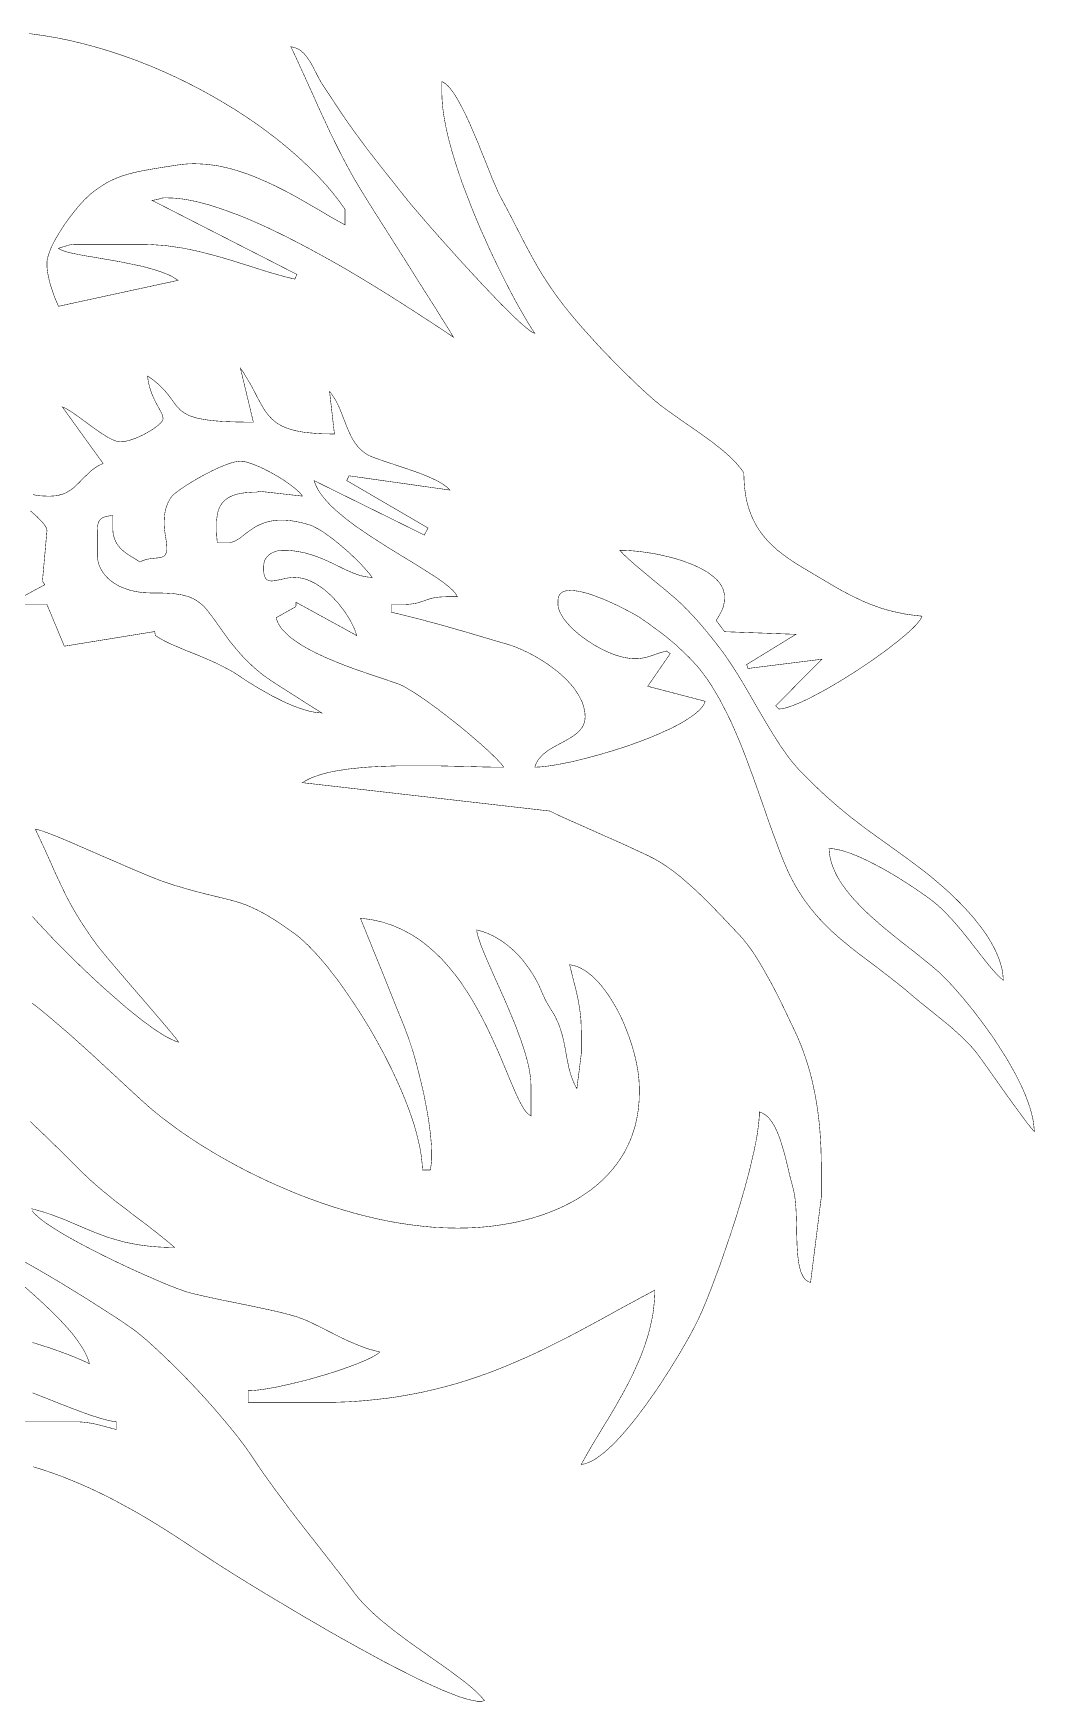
# Model space of a CAD drawing. Header units: millimetres. Extents: x 703 to 1037, y 194 to 473.
# Drawn here: x 870.1 to 1037.1, y 194.5 to 472.6 of the extents above; entities that cross this region are included whole.
import ezdxf

# ---------------------------------------------------------------- set-up
doc = ezdxf.new("R2010")
doc.units = ezdxf.units.MM

# ---------------------------------------------------------------- blocks, each defined once
blk = doc.blocks.new('WMF0')
at = {"color": 29, "lineweight": 0, "const_width": 0.142}
for points in [[(282.9, -250.34), (283.99, -251.57), (285.2, -252.88), (286.51, -254.26), (287.85, -255.72), (290.79, -258.76), (293.98, -261.91), (297.27, -265.13), (300.7, -268.35), (302.4, -269.91), (304.13, -271.47), (305.87, -272.99), (307.57, -274.47), (309.23, -275.92), (310.89, -277.27), (312.52, -278.58), (314.08, -279.82), (315.64, -280.95), (317.09, -282.01), (318.47, -282.93), (319.81, -283.78), (321.05, -284.49), (322.22, -285.09), (323.28, -285.55), (324.2, -285.87), (324.13, -285.69), (323.95, -285.41), (323.67, -285.02), (323.28, -284.56), (322.25, -283.29), (320.94, -281.73), (319.39, -279.89), (317.65, -277.87), (315.78, -275.68), (313.83, -273.41), (311.81, -271.08), (309.83, -268.78), (307.92, -266.55), (306.15, -264.46), (304.52, -262.55), (303.14, -260.88), (302.01, -259.5), (301.23, -258.51), (299.57, -256.21), (298.08, -254.05), (296.77, -252.03), (295.53, -250.05), (294.44, -248.18), (293.41, -246.34), (292.45, -244.53), (291.57, -242.69), (290.68, -240.85), (289.8, -238.97), (288.91, -237.03), (288.03, -235.01), (287.07, -232.89), (286.05, -230.62), (284.91, -228.21), (283.71, -225.63), (284.1, -225.7), (284.63, -225.84), (285.23, -226.02), (285.98, -226.27), (287.75, -226.91), (289.83, -227.72), (292.21, -228.71), (294.79, -229.81), (297.51, -231.01), (300.38, -232.25), (303.28, -233.52), (306.19, -234.76), (309.02, -236), (311.74, -237.17), (314.29, -238.23), (316.59, -239.19), (318.57, -239.97), (320.24, -240.57), (322.04, -241.17), (323.71, -241.7), (325.3, -242.16), (326.82, -242.62), (329.55, -243.36), (332.02, -244), (334.25, -244.53), (336.27, -245.03), (338.18, -245.49), (339.99, -245.98), (340.87, -246.23), (341.76, -246.51), (342.64, -246.83), (343.53, -247.15), (344.41, -247.54), (345.33, -247.96), (346.29, -248.39), (347.28, -248.92), (348.3, -249.45), (349.37, -250.05), (350.5, -250.76), (351.67, -251.47), (352.9, -252.28), (354.21, -253.2), (355.59, -254.16), (357.08, -255.22), (358.28, -256.14), (359.52, -257.24), (360.83, -258.48), (362.18, -259.86), (363.59, -261.38), (365.01, -263.01), (366.46, -264.74), (367.91, -266.62), (369.4, -268.56), (370.88, -270.62), (372.37, -272.77), (373.86, -274.97), (375.34, -277.23), (376.8, -279.57), (378.25, -281.94), (379.66, -284.38), (381.01, -286.83), (382.35, -289.3), (383.63, -291.82), (384.86, -294.33), (386.03, -296.84), (387.13, -299.32), (388.16, -301.8), (389.11, -304.24), (390, -306.68), (390.78, -309.05), (391.45, -311.39), (392.01, -313.65), (392.51, -315.88), (392.86, -318.01), (393.08, -320.06), (393.22, -322.01), (395.38, -322.01), (395.55, -321.19), (395.66, -320.31), (395.77, -319.35), (395.8, -318.36), (395.8, -317.26), (395.77, -316.17), (395.73, -315), (395.62, -313.76), (395.52, -312.52), (395.38, -311.25), (395.2, -309.94), (395.02, -308.59), (394.6, -305.87), (394.07, -303.11), (393.54, -300.35), (392.9, -297.66), (392.26, -295), (391.62, -292.49), (390.99, -290.15), (390.35, -287.99), (389.71, -286.08), (389.15, -284.42), (388.72, -283.32), (388.12, -281.69), (387.31, -279.64), (386.35, -277.31), (385.29, -274.69), (384.16, -271.85), (382.99, -268.95), (381.82, -266.01), (380.65, -263.15), (379.52, -260.39), (378.49, -257.84), (377.57, -255.57), (376.8, -253.66), (376.19, -252.18), (375.8, -251.22), (375.7, -250.83), (378.81, -251.22), (381.79, -251.89), (384.58, -252.81), (387.27, -253.95), (389.82, -255.29), (392.23, -256.81), (394.49, -258.55), (396.65, -260.42), (398.7, -262.4), (400.61, -264.56), (402.42, -266.79), (404.15, -269.09), (405.75, -271.5), (407.27, -273.94), (408.68, -276.42), (410.03, -278.9), (411.3, -281.38), (412.47, -283.85), (413.6, -286.3), (414.67, -288.67), (416.58, -293.2), (418.28, -297.3), (419.09, -299.18), (419.83, -300.84), (420.54, -302.36), (421.25, -303.67), (421.92, -304.81), (422.59, -305.69), (423.23, -306.29), (423.87, -306.68), (423.87, -297.9), (423.83, -296.74), (423.69, -295.46), (423.48, -294.15), (423.23, -292.74), (422.88, -291.32), (422.49, -289.83), (422.03, -288.31), (421.53, -286.76), (421, -285.2), (420.4, -283.57), (419.8, -281.94), (419.16, -280.31), (417.78, -277.02), (416.4, -273.77), (414.98, -270.58), (413.6, -267.54), (412.33, -264.63), (411.16, -261.91), (410.63, -260.67), (410.14, -259.47), (409.71, -258.37), (409.36, -257.31), (409.04, -256.39), (408.79, -255.54), (408.61, -254.76), (408.54, -254.12), (409.36, -254.34), (410.17, -254.58), (410.95, -254.87), (411.73, -255.15), (412.51, -255.5), (413.25, -255.86), (413.99, -256.28), (414.7, -256.71), (415.41, -257.13), (416.12, -257.63), (416.79, -258.12), (417.46, -258.65), (418.1, -259.18), (418.74, -259.75), (419.34, -260.32), (419.94, -260.92), (420.54, -261.52), (421.11, -262.16), (421.64, -262.79), (422.17, -263.47), (422.66, -264.14), (423.16, -264.81), (423.62, -265.48), (424.08, -266.16), (424.51, -266.86), (424.93, -267.57), (425.32, -268.28), (425.71, -268.95), (426.06, -269.66), (426.38, -270.37), (426.7, -271.08), (426.98, -271.78), (427.41, -272.74), (427.8, -273.59), (428.19, -274.33), (428.58, -275.04), (429.35, -276.35), (430.1, -277.55), (430.49, -278.19), (430.84, -278.86), (431.19, -279.61), (431.55, -280.38), (431.9, -281.23), (432.22, -282.22), (432.57, -283.29), (432.89, -284.53), (433.32, -286.4), (433.67, -288.28), (433.99, -290.15), (434.38, -292.03), (434.56, -292.95), (434.8, -293.87), (435.05, -294.75), (435.34, -295.64), (435.65, -296.49), (436.01, -297.34), (436.4, -298.19), (436.86, -299), (438.1, -289.16), (438.1, -282.58), (438.06, -281.23), (438.03, -279.89), (437.92, -278.61), (437.78, -277.41), (437.6, -276.21), (437.42, -275.04), (437.21, -273.87), (436.96, -272.74), (436.47, -270.55), (435.9, -268.39), (435.37, -266.19), (434.8, -263.96), (435.76, -264.14), (436.68, -264.39), (437.64, -264.78), (438.56, -265.27), (439.48, -265.84), (440.36, -266.51), (441.28, -267.25), (442.13, -268.1), (443.02, -269.02), (443.87, -269.98), (444.68, -271.04), (445.49, -272.14), (446.27, -273.31), (447.02, -274.51), (447.76, -275.78), (448.47, -277.06), (449.14, -278.4), (449.78, -279.75), (450.38, -281.16), (450.94, -282.54), (451.47, -283.96), (451.97, -285.41), (452.43, -286.83), (452.86, -288.24), (453.24, -289.69), (453.56, -291.07), (453.85, -292.49), (454.09, -293.83), (454.27, -295.18), (454.41, -296.49), (454.48, -297.76), (454.52, -299), (454.52, -300.1), (454.45, -302.51), (454.24, -304.84), (453.88, -307.07), (453.42, -309.23), (452.78, -311.32), (452.08, -313.3), (451.19, -315.25), (450.24, -317.09), (449.14, -318.86), (447.97, -320.52), (446.66, -322.15), (445.28, -323.67), (443.79, -325.12), (442.24, -326.5), (440.57, -327.81), (438.8, -329.01), (437, -330.18), (435.09, -331.24), (433.11, -332.24), (431.09, -333.16), (429, -334), (426.84, -334.78), (424.61, -335.49), (422.38, -336.09), (420.08, -336.66), (417.75, -337.12), (415.34, -337.51), (412.93, -337.86), (410.49, -338.11), (408.05, -338.29), (405.57, -338.39), (403.06, -338.43), (399.87, -338.36), (396.69, -338.22), (393.5, -337.93), (390.28, -337.54), (387.06, -337.08), (383.84, -336.52), (380.62, -335.85), (377.43, -335.1), (374.25, -334.29), (371.06, -333.37), (367.91, -332.41), (364.76, -331.35), (361.68, -330.25), (358.6, -329.09), (355.56, -327.85), (352.59, -326.57), (349.65, -325.26), (346.75, -323.88), (343.92, -322.5), (341.15, -321.05), (338.43, -319.56), (335.77, -318.08), (333.23, -316.56), (330.71, -315.03), (328.31, -313.48), (326.01, -311.92), (323.74, -310.36), (321.62, -308.77), (319.56, -307.21), (317.62, -305.66), (315.78, -304.1), (314.08, -302.58), (312.24, -300.91), (310.29, -299.11), (308.31, -297.27), (306.26, -295.36), (304.13, -293.41), (302.01, -291.43), (299.85, -289.44), (297.66, -287.46), (295.46, -285.48), (293.27, -283.53), (291.11, -281.66), (288.95, -279.82), (286.86, -278.05), (284.81, -276.38), (282.79, -274.83)], [(282.97, -385.01), (285.37, -385.96), (287.82, -386.92), (290.29, -387.91), (292.74, -388.86), (295.11, -389.78), (297.41, -390.63), (299.6, -391.41), (300.66, -391.73), (301.66, -392.05), (302.61, -392.33), (303.53, -392.58), (304.42, -392.79), (305.23, -392.97), (306.01, -393.11), (306.68, -393.18), (306.68, -395.38), (305.19, -394.99), (303.81, -394.63), (302.43, -394.24), (301.09, -393.93), (300.38, -393.75), (299.67, -393.61), (298.93, -393.5), (298.15, -393.39), (297.34, -393.29), (296.49, -393.22), (295.6, -393.18), (294.65, -393.18), (266.19, -393.18)], [(283.07, -405.89), (285.87, -406.74), (288.63, -407.69), (291.36, -408.68), (294.01, -409.75), (296.63, -410.84), (299.21, -411.98), (301.73, -413.18), (304.2, -414.38), (306.65, -415.66), (309.05, -416.97), (311.46, -418.28), (313.8, -419.62), (316.13, -421), (318.43, -422.42), (320.7, -423.83), (322.96, -425.28), (325.19, -426.73), (329.65, -429.67), (334.08, -432.61), (336.34, -434.06), (339.63, -436.15), (343.81, -438.73), (348.73, -441.74), (354.25, -445.03), (360.2, -448.57), (363.28, -450.34), (366.43, -452.18), (369.61, -453.99), (372.8, -455.76), (375.98, -457.53), (379.17, -459.26), (382.28, -460.96), (385.36, -462.55), (388.37, -464.07), (391.24, -465.53), (394.03, -466.87), (396.69, -468.07), (399.16, -469.17), (401.5, -470.09), (403.62, -470.91), (405.53, -471.51), (407.23, -471.93), (408.65, -472.18), (409.82, -472.22), (410.74, -472), (410.17, -471.33), (409.5, -470.59), (408.76, -469.84), (407.94, -469.07), (407.02, -468.25), (406.07, -467.44), (405, -466.62), (403.91, -465.77), (401.54, -464), (398.99, -462.16), (396.3, -460.29), (393.54, -458.34), (390.74, -456.36), (387.98, -454.34), (386.6, -453.32), (385.25, -452.29), (383.91, -451.23), (382.64, -450.2), (381.36, -449.17), (380.16, -448.11), (378.99, -447.05), (377.89, -445.99), (376.87, -444.96), (375.88, -443.9), (374.95, -442.84), (374.14, -441.81), (372.26, -439.3), (370.39, -436.82), (368.51, -434.42), (366.67, -432.04), (364.8, -429.67), (362.99, -427.34), (361.15, -425), (359.31, -422.66), (357.51, -420.33), (355.7, -417.99), (353.93, -415.59), (352.13, -413.18), (350.36, -410.74), (348.55, -408.22), (346.78, -405.68), (345.01, -403.02), (344.38, -402.07), (343.63, -401.04), (342.89, -399.98), (342.07, -398.92), (340.34, -396.65), (338.43, -394.31), (336.41, -391.91), (334.29, -389.43), (332.09, -386.95), (329.83, -384.48), (327.53, -382.03), (325.19, -379.63), (322.89, -377.33), (320.63, -375.13), (318.43, -373.04), (316.31, -371.1), (314.29, -369.33), (312.38, -367.77), (311.14, -366.85), (309.34, -365.61), (307.04, -364.05), (304.31, -362.28), (301.27, -360.34), (298.01, -358.25), (294.54, -356.13), (291.04, -353.97), (287.5, -351.88), (284.03, -349.86), (280.74, -347.99)], [(280.6, -354.92), (283.18, -357.19), (285.76, -359.56), (288.35, -362), (289.59, -363.24), (290.79, -364.48), (291.96, -365.72), (293.06, -366.96), (294.12, -368.19), (295.11, -369.47), (295.99, -370.71), (296.81, -371.95), (297.55, -373.15), (298.15, -374.35), (298.65, -375.56), (299.04, -376.76), (296.95, -375.8), (294.79, -374.88), (292.52, -374), (290.22, -373.15), (287.82, -372.3), (285.37, -371.52), (282.83, -370.74)], [(282.3, -308.31), (283.85, -309.8), (285.41, -311.28), (286.97, -312.77), (288.49, -314.26), (290.01, -315.74), (291.53, -317.23), (293.02, -318.75), (294.54, -320.24), (296.03, -321.72), (297.66, -323.32), (299.28, -324.84), (300.95, -326.32), (302.65, -327.78), (304.35, -329.16), (306.04, -330.54), (307.78, -331.88), (309.51, -333.19), (311.21, -334.5), (312.95, -335.81), (314.68, -337.12), (316.38, -338.43), (318.11, -339.77), (319.78, -341.12), (321.48, -342.5), (323.14, -343.92), (321.26, -343.88), (319.49, -343.81), (317.79, -343.7), (316.17, -343.56), (314.61, -343.38), (313.09, -343.17), (311.67, -342.92), (310.26, -342.64), (308.91, -342.36), (307.6, -342), (306.36, -341.65), (305.12, -341.3), (303.92, -340.91), (302.75, -340.48), (301.62, -340.06), (300.52, -339.63), (298.36, -338.75), (296.21, -337.83), (294.08, -336.91), (291.96, -336.02), (290.86, -335.6), (289.76, -335.17), (288.63, -334.75), (287.5, -334.36), (286.33, -333.97), (285.13, -333.62), (283.89, -333.26), (282.61, -332.94)], [(282.83, -333.47), (283.25, -334.08), (283.89, -334.71), (284.67, -335.42), (285.59, -336.16), (286.68, -336.98), (287.89, -337.79), (289.23, -338.64), (290.68, -339.56), (292.24, -340.48), (293.87, -341.4), (295.6, -342.36), (297.37, -343.31), (299.21, -344.27), (301.09, -345.22), (302.97, -346.18), (306.82, -348.06), (310.65, -349.86), (314.33, -351.52), (317.83, -353.05), (320.98, -354.39), (323.78, -355.49), (324.98, -355.91), (326.04, -356.3), (326.96, -356.59), (327.74, -356.8), (329.47, -357.22), (331.21, -357.61), (332.98, -358), (334.78, -358.39), (336.55, -358.78), (338.36, -359.13), (340.16, -359.49), (342, -359.88), (343.81, -360.23), (345.61, -360.62), (347.45, -361.01), (349.26, -361.4), (351.06, -361.79), (352.87, -362.21), (354.67, -362.67), (356.44, -363.13), (357.12, -363.35), (357.82, -363.56), (358.5, -363.81), (359.2, -364.05), (360.59, -364.62), (361.97, -365.26), (364.83, -366.67), (367.77, -368.16), (369.26, -368.94), (370.81, -369.68), (372.41, -370.42), (374.07, -371.13), (375.73, -371.8), (377.5, -372.44), (378.39, -372.73), (379.31, -372.97), (380.23, -373.22), (381.15, -373.47), (380.69, -373.86), (380.09, -374.25), (379.41, -374.64), (378.64, -375.06), (377.75, -375.49), (376.8, -375.91), (375.77, -376.34), (374.67, -376.8), (372.3, -377.68), (369.72, -378.6), (366.96, -379.49), (364.12, -380.33), (361.26, -381.15), (358.36, -381.89), (355.52, -382.56), (352.8, -383.17), (351.49, -383.45), (350.21, -383.66), (349.01, -383.87), (347.84, -384.05), (346.75, -384.19), (345.72, -384.3), (344.8, -384.37), (343.92, -384.4), (343.92, -387.7), (364.73, -387.7), (368.62, -387.66), (372.37, -387.52), (376.09, -387.27), (379.66, -386.92), (383.2, -386.53), (386.6, -386.03), (389.96, -385.43), (393.25, -384.79), (396.44, -384.05), (399.59, -383.27), (402.67, -382.42), (405.68, -381.5), (408.65, -380.51), (411.55, -379.49), (414.42, -378.39), (417.21, -377.26), (419.97, -376.09), (422.74, -374.88), (425.43, -373.65), (428.08, -372.37), (430.7, -371.06), (433.32, -369.75), (435.9, -368.41), (438.49, -367.03), (443.62, -364.27), (448.68, -361.47), (453.78, -358.71), (458.91, -355.95), (458.87, -357.72), (458.73, -359.52), (458.55, -361.26), (458.31, -363.03), (457.95, -364.76), (457.56, -366.46), (457.14, -368.19), (456.61, -369.89), (456.08, -371.56), (455.47, -373.22), (454.84, -374.85), (454.13, -376.51), (453.42, -378.1), (452.68, -379.7), (451.9, -381.29), (451.09, -382.85), (450.27, -384.4), (449.42, -385.93), (448.57, -387.45), (447.72, -388.94), (445.99, -391.87), (444.25, -394.7), (442.59, -397.46), (440.96, -400.15), (439.48, -402.74), (438.1, -405.22), (439.05, -405.07), (440.08, -404.72), (441.1, -404.26), (442.2, -403.62), (443.3, -402.84), (444.47, -401.96), (445.63, -400.93), (446.84, -399.8), (448.04, -398.6), (449.28, -397.25), (450.52, -395.87), (451.76, -394.39), (453, -392.86), (454.24, -391.27), (455.47, -389.64), (456.68, -387.98), (457.88, -386.28), (459.08, -384.58), (460.25, -382.85), (461.38, -381.11), (462.48, -379.41), (463.54, -377.72), (464.57, -376.05), (465.56, -374.46), (467.37, -371.34), (468.96, -368.55), (470.27, -366.04), (471.29, -363.98), (472.29, -361.79), (473.42, -359.1), (474.66, -355.95), (476, -352.41), (477.42, -348.59), (478.83, -344.52), (480.28, -340.27), (481.7, -335.92), (482.37, -333.72), (483.05, -331.53), (483.68, -329.33), (484.32, -327.17), (484.89, -325.02), (485.45, -322.93), (485.98, -320.84), (486.44, -318.82), (486.9, -316.87), (487.29, -315), (487.65, -313.19), (487.93, -311.46), (488.14, -309.83), (488.32, -308.31), (488.43, -306.89), (488.46, -305.58), (488.99, -305.76), (489.52, -306.01), (489.98, -306.29), (490.44, -306.65), (490.9, -307.07), (491.33, -307.53), (491.72, -308.06), (492.11, -308.59), (492.5, -309.19), (492.85, -309.83), (493.17, -310.5), (493.49, -311.21), (493.8, -311.92), (494.09, -312.66), (494.37, -313.44), (494.62, -314.26), (495.11, -315.88), (495.61, -317.55), (496.03, -319.21), (496.42, -320.87), (497.17, -324.02), (497.91, -326.82), (498.12, -327.6), (498.3, -328.48), (498.44, -329.37), (498.58, -330.29), (498.65, -331.28), (498.76, -332.27), (498.83, -333.3), (498.87, -334.32), (498.94, -336.45), (499.01, -338.61), (499.04, -340.77), (499.11, -342.85), (499.15, -343.88), (499.22, -344.87), (499.29, -345.86), (499.4, -346.78), (499.5, -347.67), (499.64, -348.55), (499.82, -349.33), (500, -350.11), (500.21, -350.82), (500.49, -351.45), (500.78, -352.02), (501.13, -352.55), (501.49, -352.98), (501.95, -353.33), (502.41, -353.61), (502.94, -353.79), (505.98, -329.65), (505.98, -320.91), (505.94, -318.25), (505.87, -315.64), (505.73, -313.09), (505.56, -310.54), (505.31, -308.06), (505.02, -305.62), (504.67, -303.25), (504.25, -300.88), (503.79, -298.61), (503.29, -296.35), (502.72, -294.15), (502.09, -292.03), (501.41, -289.94), (500.67, -287.92), (500.32, -286.93), (499.89, -285.94), (499.5, -284.99), (499.08, -284.03), (498.3, -282.33), (497.45, -280.56), (496.57, -278.69), (495.65, -276.77), (494.69, -274.79), (493.7, -272.77), (492.67, -270.79), (491.61, -268.78), (490.51, -266.83), (489.42, -264.88), (488.32, -263.04), (487.22, -261.27), (486.09, -259.61), (484.96, -258.09), (484.39, -257.38), (483.86, -256.71), (483.29, -256.07), (482.73, -255.47), (480.18, -252.78), (477.52, -249.95), (476.14, -248.53), (474.76, -247.11), (473.35, -245.7), (471.9, -244.28), (470.45, -242.9), (468.96, -241.56), (467.47, -240.25), (465.99, -238.97), (464.46, -237.77), (462.91, -236.64), (462.13, -236.11), (461.35, -235.58), (460.57, -235.08), (459.79, -234.62), (458.66, -233.98), (457.14, -233.21), (455.26, -232.32), (453.1, -231.33), (450.77, -230.23), (448.25, -229.1), (445.67, -227.97), (443.05, -226.8), (440.5, -225.67), (438.06, -224.57), (435.8, -223.58), (433.74, -222.66), (432.01, -221.88), (430.66, -221.24), (429.74, -220.78), (429.28, -220.53), (359.24, -212.5), (360.23, -211.9), (361.36, -211.33), (362.57, -210.84), (363.91, -210.38), (365.33, -209.95), (366.85, -209.56), (368.48, -209.24), (370.18, -208.96), (371.95, -208.68), (373.79, -208.47), (375.66, -208.29), (377.61, -208.11), (379.59, -208.01), (381.61, -207.9), (383.66, -207.83), (385.75, -207.76), (389.96, -207.72), (394.14, -207.72), (398.28, -207.76), (402.31, -207.86), (406.17, -207.93), (409.82, -208.04), (413.18, -208.11), (416.19, -208.11), (415.87, -207.69), (415.44, -207.16), (414.91, -206.59), (414.31, -205.92), (412.86, -204.5), (411.13, -202.87), (409.14, -201.1), (406.99, -199.26), (404.72, -197.35), (402.35, -195.44), (399.94, -193.57), (397.57, -191.72), (395.24, -190.03), (393.01, -188.47), (391.94, -187.76), (390.95, -187.09), (389.96, -186.49), (389.08, -185.96), (388.23, -185.46), (387.48, -185.07), (386.78, -184.75), (386.17, -184.5), (384.16, -183.83), (381.89, -183.05), (379.45, -182.24), (376.83, -181.35), (374.14, -180.43), (371.42, -179.41), (370.04, -178.88), (368.65, -178.31), (367.31, -177.74), (365.96, -177.18), (364.66, -176.58), (363.35, -175.97), (362.11, -175.34), (360.9, -174.7), (359.74, -174.06), (358.64, -173.39), (357.58, -172.68), (356.59, -171.98), (355.67, -171.27), (354.85, -170.52), (354.11, -169.78), (353.44, -169.04), (352.87, -168.26), (352.41, -167.48), (352.06, -166.67), (351.84, -165.85), (357.4, -162.74), (357.44, -161.5), (374.6, -170.91), (374.42, -170.31), (374.21, -169.67), (373.96, -169.07), (373.68, -168.4), (373.36, -167.76), (373.01, -167.09), (372.62, -166.38), (372.23, -165.71), (371.8, -165.04), (371.34, -164.33), (370.85, -163.66), (370.32, -162.99), (369.79, -162.31), (369.26, -161.64), (368.65, -161), (368.09, -160.37), (367.45, -159.73), (366.85, -159.16), (366.21, -158.56), (365.54, -158.03), (364.87, -157.5), (364.2, -157.04), (363.49, -156.58), (362.81, -156.15), (362.11, -155.8), (361.4, -155.45), (360.66, -155.16), (359.95, -154.92), (359.24, -154.74), (358.5, -154.6), (357.79, -154.49), (357.08, -154.46), (356.23, -154.49), (355.38, -154.6), (354.57, -154.74), (353.75, -154.92), (353.01, -155.09), (352.27, -155.23), (351.6, -155.38), (350.96, -155.45), (350.68, -155.48), (350.39, -155.48), (350.11, -155.45), (349.86, -155.41), (349.65, -155.34), (349.4, -155.23), (349.22, -155.13), (349.05, -154.95), (348.87, -154.77), (348.73, -154.53), (348.59, -154.28), (348.48, -153.96), (348.41, -153.61), (348.34, -153.22), (348.3, -152.76), (348.3, -152.3), (348.3, -151.2), (348.34, -150.63), (348.45, -150.14), (348.59, -149.68), (348.8, -149.25), (349.05, -148.86), (349.37, -148.51), (349.72, -148.19), (350.07, -147.87), (350.5, -147.62), (350.92, -147.41), (351.38, -147.24), (351.84, -147.06), (352.34, -146.95), (352.8, -146.88), (353.29, -146.81), (353.79, -146.81), (354.82, -146.81), (355.84, -146.88), (356.83, -146.99), (357.82, -147.13), (358.78, -147.31), (359.7, -147.48), (360.59, -147.73), (361.47, -147.98), (362.32, -148.26), (363.17, -148.54), (363.98, -148.86), (364.8, -149.18), (366.35, -149.85), (367.88, -150.56), (369.33, -151.27), (370.78, -151.98), (372.16, -152.62), (373.54, -153.22), (374.21, -153.46), (374.88, -153.71), (375.56, -153.92), (376.23, -154.1), (376.94, -154.24), (377.61, -154.35), (378.28, -154.42), (378.95, -154.46), (378.39, -153.68), (377.64, -152.79), (376.76, -151.8), (375.77, -150.7), (374.67, -149.61), (373.47, -148.44), (372.23, -147.27), (370.92, -146.14), (369.58, -145.01), (368.23, -143.91), (366.89, -142.92), (365.58, -141.96), (364.94, -141.54), (364.34, -141.15), (363.74, -140.79), (363.13, -140.48), (362.57, -140.19), (362.04, -139.91), (361.51, -139.7), (361.05, -139.56), (359.63, -139.17), (358.28, -138.85), (357.01, -138.6), (355.84, -138.42), (354.71, -138.32), (353.61, -138.28), (352.62, -138.28), (351.67, -138.35), (350.75, -138.49), (349.9, -138.63), (349.12, -138.85), (348.34, -139.09), (347.63, -139.38), (346.96, -139.66), (346.32, -139.98), (345.72, -140.33), (345.15, -140.69), (344.62, -141.04), (344.09, -141.4), (343.6, -141.78), (342.68, -142.49), (341.83, -143.17), (341.4, -143.48), (340.98, -143.73), (340.55, -143.98), (340.16, -144.19), (339.74, -144.37), (339.31, -144.51), (338.89, -144.58), (338.46, -144.62), (335.17, -144.62), (335.03, -143.06), (334.96, -141.54), (334.93, -140.12), (334.93, -138.78), (335, -138.14), (335.07, -137.54), (335.14, -136.94), (335.24, -136.37), (335.39, -135.8), (335.56, -135.27), (335.77, -134.78), (336.02, -134.28), (336.31, -133.82), (336.59, -133.4), (336.94, -133.01), (337.37, -132.62), (337.79, -132.3), (338.29, -131.95), (338.82, -131.66), (339.38, -131.41), (340.02, -131.17), (340.73, -130.95), (341.47, -130.78), (342.29, -130.64), (343.14, -130.53), (344.06, -130.46), (345.05, -130.39), (346.11, -130.39), (347.24, -130.14), (359.24, -131.49), (359.03, -131.13), (358.71, -130.78), (358.39, -130.42), (358, -130.07), (357.12, -129.29), (356.09, -128.48), (354.96, -127.66), (353.72, -126.81), (352.44, -126.03), (351.1, -125.26), (349.75, -124.51), (348.37, -123.81), (347.07, -123.2), (345.79, -122.67), (344.62, -122.25), (343.53, -121.89), (343.03, -121.79), (342.57, -121.68), (342.11, -121.65), (341.72, -121.61), (341.26, -121.65), (340.77, -121.72), (340.23, -121.82), (339.63, -121.96), (339, -122.14), (338.36, -122.35), (337.69, -122.6), (336.98, -122.88), (335.49, -123.49), (334, -124.19), (332.45, -124.97), (330.89, -125.79), (329.4, -126.64), (327.95, -127.49), (326.61, -128.34), (325.37, -129.15), (324.31, -129.89), (323.39, -130.6), (323.03, -130.88), (322.71, -131.2), (322.43, -131.45), (322.22, -131.7), (321.83, -132.23), (321.51, -132.83), (321.19, -133.43), (320.94, -134.07), (320.7, -134.74), (320.52, -135.41), (320.38, -136.12), (320.27, -136.83), (320.2, -137.57), (320.17, -138.32), (320.13, -139.06), (320.17, -139.84), (320.2, -140.58), (320.31, -141.36), (320.41, -142.14), (320.52, -142.88), (320.66, -143.66), (320.77, -144.37), (320.84, -145.01), (320.87, -145.57), (320.91, -146.07), (320.91, -146.53), (320.87, -146.92), (320.8, -147.27), (320.7, -147.59), (320.59, -147.84), (320.45, -148.08), (320.31, -148.26), (320.13, -148.44), (319.92, -148.54), (319.71, -148.65), (319.46, -148.76), (318.89, -148.86), (318.29, -148.97), (317.58, -149.04), (316.84, -149.11), (316.03, -149.22), (315.14, -149.39), (314.68, -149.54), (314.22, -149.68), (313.76, -149.89), (313.26, -150.1), (311.92, -149.22), (310.54, -148.4), (309.9, -147.98), (309.27, -147.52), (308.66, -147.06), (308.1, -146.53), (307.81, -146.28), (307.57, -146), (307.32, -145.68), (307.07, -145.39), (306.86, -145.08), (306.65, -144.72), (306.47, -144.37), (306.29, -143.98), (306.15, -143.59), (306.01, -143.2), (305.87, -142.78), (305.8, -142.32), (305.69, -141.82), (305.66, -141.32), (305.62, -140.79), (305.62, -140.23), (305.62, -136.94), (304.91, -137.04), (304.27, -137.15), (303.74, -137.25), (303.25, -137.4), (302.82, -137.57), (302.47, -137.75), (302.19, -138), (301.94, -138.28), (301.73, -138.6), (301.55, -138.95), (301.44, -139.38), (301.34, -139.87), (301.3, -140.4), (301.27, -141.01), (301.23, -141.68), (301.23, -142.42), (301.23, -147.91), (301.23, -148.51), (301.3, -149.11), (301.41, -149.71), (301.55, -150.28), (301.69, -150.85), (301.9, -151.38), (302.15, -151.91), (302.43, -152.4), (302.72, -152.9), (303.07, -153.39), (303.43, -153.85), (303.85, -154.31), (304.27, -154.74), (304.7, -155.13), (305.19, -155.52), (305.69, -155.91), (306.22, -156.23), (306.79, -156.58), (307.35, -156.9), (307.96, -157.18), (308.59, -157.43), (309.23, -157.68), (309.9, -157.92), (310.57, -158.1), (311.28, -158.28), (311.99, -158.46), (312.7, -158.56), (313.44, -158.67), (314.18, -158.77), (314.96, -158.81), (315.74, -158.84), (316.52, -158.88), (318.64, -158.88), (320.56, -158.92), (321.4, -158.99), (322.25, -159.02), (323.03, -159.09), (323.78, -159.2), (324.45, -159.3), (325.12, -159.41), (325.76, -159.55), (326.36, -159.73), (326.93, -159.91), (327.46, -160.08), (327.95, -160.3), (328.45, -160.54), (328.91, -160.79), (329.37, -161.07), (329.79, -161.36), (330.22, -161.68), (330.64, -162.03), (331.07, -162.38), (331.46, -162.77), (331.85, -163.2), (332.62, -164.12), (333.44, -165.18), (334.29, -166.31), (335.17, -167.59), (336.69, -169.71), (338.11, -171.69), (338.82, -172.65), (339.56, -173.53), (340.27, -174.42), (341.01, -175.3), (341.76, -176.15), (342.53, -177), (343.35, -177.85), (344.2, -178.66), (345.08, -179.51), (346.04, -180.36), (347.03, -181.18), (348.09, -182.06), (348.69, -182.49), (349.51, -183.05), (350.53, -183.76), (351.74, -184.54), (354.43, -186.27), (357.33, -188.11), (360.09, -189.88), (362.46, -191.37), (364.09, -192.4), (364.73, -192.79), (364.05, -192.75), (363.35, -192.68), (362.6, -192.57), (361.86, -192.43), (361.12, -192.26), (360.34, -192.04), (359.56, -191.83), (358.74, -191.55), (357.93, -191.26), (357.12, -190.98), (356.3, -190.63), (355.49, -190.31), (353.86, -189.57), (352.23, -188.75), (350.6, -187.94), (349.05, -187.05), (347.53, -186.2), (346.11, -185.35), (343.45, -183.73), (341.3, -182.27), (340.52, -181.78), (339.74, -181.28), (338.96, -180.82), (338.15, -180.4), (336.55, -179.55), (334.96, -178.77), (333.37, -178.03), (331.78, -177.35), (330.22, -176.68), (328.66, -176.05), (325.62, -174.84), (322.75, -173.6), (321.37, -173), (320.06, -172.33), (319.42, -171.98), (318.82, -171.62), (318.22, -171.27), (317.65, -170.91), (317.48, -169.78), (291.92, -173.92), (287, -162.14), (276.03, -162.14), (286.4, -156.54), (285.73, -155.55), (287, -141.32), (287, -141.08), (286.93, -140.79), (286.83, -140.51), (286.68, -140.19), (286.47, -139.87), (286.22, -139.52), (285.94, -139.17), (285.66, -138.81), (284.91, -138.03), (284.1, -137.22), (283.22, -136.44), (282.3, -135.63)], [(283.04, -131.06), (283.68, -131.2), (284.35, -131.31), (285.13, -131.41), (286.01, -131.45), (287, -131.49), (288.1, -131.49), (288.77, -131.45), (289.41, -131.41), (290.01, -131.31), (290.58, -131.17), (291.14, -131.03), (291.67, -130.85), (292.17, -130.64), (292.67, -130.39), (293.13, -130.11), (293.59, -129.82), (294.01, -129.54), (294.44, -129.22), (295.21, -128.51), (295.99, -127.77), (297.48, -126.25), (299.07, -124.73), (299.46, -124.37), (299.89, -124.02), (300.35, -123.7), (300.81, -123.35), (301.3, -123.06), (301.8, -122.78), (302.33, -122.5), (302.89, -122.28), (291.36, -106.29), (291.75, -106.46), (292.17, -106.64), (292.59, -106.85), (293.06, -107.13), (294.01, -107.74), (295.04, -108.44), (297.27, -110.04), (299.6, -111.77), (300.77, -112.59), (301.9, -113.4), (303.04, -114.14), (304.13, -114.82), (304.66, -115.1), (305.16, -115.35), (305.66, -115.59), (306.12, -115.77), (306.58, -115.95), (307, -116.05), (307.42, -116.12), (307.78, -116.16), (308.17, -116.12), (308.59, -116.09), (308.98, -116.02), (309.44, -115.95), (310.36, -115.7), (311.32, -115.38), (312.34, -115.03), (313.34, -114.57), (314.33, -114.11), (315.28, -113.58), (316.2, -113.05), (317.05, -112.51), (317.83, -111.95), (318.5, -111.42), (318.79, -111.17), (319.07, -110.92), (319.28, -110.67), (319.49, -110.43), (319.64, -110.18), (319.74, -109.97), (319.81, -109.75), (319.85, -109.58), (319.81, -109.36), (319.78, -109.15), (319.74, -108.94), (319.67, -108.69), (319.49, -108.2), (319.21, -107.67), (318.57, -106.46), (317.83, -105.08), (317.44, -104.34), (317.09, -103.52), (316.7, -102.68), (316.38, -101.76), (316.06, -100.76), (315.81, -99.77), (315.67, -99.21), (315.6, -98.68), (315.53, -98.11), (315.46, -97.54), (316.56, -98.29), (317.51, -99.03), (318.36, -99.74), (319.14, -100.45), (319.81, -101.12), (320.41, -101.79), (320.94, -102.43), (321.44, -103.03), (322.33, -104.2), (323.1, -105.29), (323.46, -105.79), (323.88, -106.29), (324.31, -106.71), (324.73, -107.17), (325.26, -107.56), (325.79, -107.95), (326.43, -108.3), (327.1, -108.66), (327.92, -108.98), (328.77, -109.26), (329.76, -109.51), (330.89, -109.72), (332.13, -109.93), (333.51, -110.11), (335.03, -110.25), (336.73, -110.39), (338.61, -110.46), (340.66, -110.53), (342.92, -110.57), (345.37, -110.57), (341.72, -95.35), (342.5, -96.45), (343.17, -97.54), (343.81, -98.61), (344.41, -99.6), (345.47, -101.54), (346.39, -103.35), (347.28, -105.01), (348.16, -106.53), (348.59, -107.24), (349.08, -107.91), (349.58, -108.55), (350.11, -109.15), (350.68, -109.75), (351.28, -110.28), (351.95, -110.78), (352.66, -111.24), (353.44, -111.67), (354.29, -112.05), (355.24, -112.41), (356.27, -112.73), (357.36, -113.01), (358.6, -113.26), (359.91, -113.47), (361.33, -113.61), (362.89, -113.75), (364.55, -113.86), (366.35, -113.9), (368.3, -113.93), (366.92, -101.9), (367.38, -102.46), (367.77, -103.03), (368.16, -103.6), (368.51, -104.2), (368.87, -104.8), (369.19, -105.44), (369.5, -106.11), (369.79, -106.75), (370.85, -109.44), (371.91, -112.16), (372.48, -113.47), (373.08, -114.74), (373.43, -115.35), (373.79, -115.95), (374.14, -116.51), (374.57, -117.05), (374.99, -117.58), (375.45, -118.07), (375.98, -118.57), (376.51, -118.99), (377.08, -119.42), (377.68, -119.81), (378.35, -120.12), (379.06, -120.44), (380.3, -120.9), (381.64, -121.36), (383.1, -121.86), (384.62, -122.35), (387.8, -123.42), (391.06, -124.55), (392.62, -125.11), (394.17, -125.72), (395.62, -126.35), (396.97, -126.99), (397.61, -127.31), (398.21, -127.66), (398.77, -127.98), (399.27, -128.34), (399.77, -128.69), (400.23, -129.04), (400.61, -129.4), (400.97, -129.79), (372.44, -125.75), (371.77, -127.1), (394.77, -140.51), (393.71, -142.49), (362.53, -127.1), (362.96, -128.26), (363.52, -129.43), (364.27, -130.64), (365.15, -131.8), (366.18, -133.01), (367.31, -134.21), (368.58, -135.41), (369.96, -136.58), (371.42, -137.79), (372.94, -138.95), (374.57, -140.16), (376.23, -141.29), (377.93, -142.46), (379.66, -143.59), (381.43, -144.72), (383.2, -145.86), (386.71, -148.01), (390.14, -150.1), (393.32, -152.08), (396.23, -153.92), (397.57, -154.81), (398.77, -155.66), (399.84, -156.47), (400.79, -157.25), (401.61, -157.99), (402.28, -158.7), (402.74, -159.34), (403.06, -159.94), (399.77, -159.94), (398.7, -159.98), (397.78, -160.05), (396.97, -160.15), (396.19, -160.3), (395.52, -160.44), (394.92, -160.65), (394.31, -160.83), (393.75, -161.04), (393.18, -161.25), (392.58, -161.43), (391.98, -161.64), (391.31, -161.78), (390.53, -161.92), (389.71, -162.03), (388.79, -162.1), (387.73, -162.14), (384.44, -162.14), (384.44, -164.33), (386.74, -164.86), (388.97, -165.43), (391.13, -165.96), (393.22, -166.49), (395.27, -167.06), (397.29, -167.59), (399.23, -168.12), (401.18, -168.68), (403.13, -169.25), (405.04, -169.78), (406.99, -170.35), (408.93, -170.95), (410.91, -171.52), (412.9, -172.12), (414.95, -172.72), (417.04, -173.32), (417.85, -173.57), (418.7, -173.85), (419.55, -174.17), (420.4, -174.52), (421.32, -174.91), (422.2, -175.34), (423.12, -175.76), (424.05, -176.26), (424.97, -176.75), (425.89, -177.28), (426.84, -177.85), (427.73, -178.42), (428.65, -179.02), (429.53, -179.66), (430.42, -180.33), (431.27, -181), (432.08, -181.67), (432.89, -182.42), (433.67, -183.12), (434.38, -183.87), (435.09, -184.65), (435.76, -185.42), (436.36, -186.24), (436.89, -187.05), (437.42, -187.87), (437.85, -188.72), (438.27, -189.53), (438.59, -190.42), (438.84, -191.26), (439.02, -192.15), (439.16, -193), (439.19, -193.88), (439.16, -194.56), (439.05, -195.16), (438.87, -195.76), (438.66, -196.29), (438.38, -196.79), (438.03, -197.28), (437.67, -197.74), (437.25, -198.17), (436.75, -198.59), (436.26, -198.98), (435.72, -199.37), (435.19, -199.72), (433.99, -200.43), (432.79, -201.1), (431.51, -201.78), (430.27, -202.45), (429.67, -202.8), (429.07, -203.19), (428.5, -203.55), (427.97, -203.97), (427.44, -204.4), (426.95, -204.82), (426.52, -205.32), (426.1, -205.81), (425.74, -206.34), (425.43, -206.91), (425.18, -207.47), (424.97, -208.11), (426.1, -208.08), (427.37, -207.97), (428.75, -207.79), (430.24, -207.58), (431.8, -207.3), (433.46, -206.98), (435.23, -206.63), (437.03, -206.2), (438.87, -205.74), (440.79, -205.24), (442.73, -204.71), (444.68, -204.15), (446.66, -203.58), (448.64, -202.94), (450.63, -202.31), (452.57, -201.63), (454.48, -200.93), (456.39, -200.22), (458.23, -199.48), (460, -198.73), (461.7, -197.95), (463.37, -197.21), (464.89, -196.43), (466.34, -195.65), (467.68, -194.84), (468.89, -194.06), (469.99, -193.28), (470.94, -192.5), (471.75, -191.72), (472.39, -190.98), (472.85, -190.24), (473.14, -189.49), (456.89, -185.25), (463.26, -176.01), (462.2, -175.27), (461.07, -175.59), (459.97, -175.9), (458.91, -176.29), (457.85, -176.65), (456.78, -176.97), (455.72, -177.21), (455.16, -177.32), (454.59, -177.39), (454.02, -177.46), (453.42, -177.46), (452.57, -177.43), (451.72, -177.35), (450.84, -177.21), (449.95, -177.04), (449.03, -176.79), (448.11, -176.54), (447.19, -176.22), (446.27, -175.83), (445.35, -175.44), (444.43, -175.02), (443.51, -174.56), (442.63, -174.06), (441.71, -173.57), (440.86, -173), (440.01, -172.47), (439.16, -171.87), (438.34, -171.27), (437.57, -170.67), (436.82, -170.03), (436.11, -169.43), (435.44, -168.79), (434.84, -168.15), (434.24, -167.52), (433.71, -166.88), (433.21, -166.24), (432.79, -165.6), (432.43, -165), (432.11, -164.37), (431.87, -163.8), (431.69, -163.23), (431.55, -162.67), (431.51, -162.14), (431.51, -161.04), (431.58, -160.33), (431.76, -159.76), (432.04, -159.27), (432.4, -158.88), (432.86, -158.56), (433.42, -158.35), (434.06, -158.21), (434.77, -158.14), (435.51, -158.17), (436.33, -158.24), (437.21, -158.38), (438.13, -158.56), (439.05, -158.77), (440.04, -159.06), (441.03, -159.38), (442.02, -159.73), (443.05, -160.12), (444.08, -160.51), (445.07, -160.93), (446.06, -161.36), (447.97, -162.24), (449.78, -163.13), (451.33, -163.94), (452.68, -164.65), (453.67, -165.22), (454.34, -165.6), (455.62, -166.49), (456.96, -167.41), (458.27, -168.37), (459.62, -169.36), (460.96, -170.35), (462.31, -171.41), (463.61, -172.51), (464.92, -173.6), (466.16, -174.77), (467.4, -175.94), (468.61, -177.11), (469.77, -178.35), (470.87, -179.55), (471.93, -180.82), (472.89, -182.1), (473.81, -183.37), (474.73, -184.75), (475.58, -186.13), (476.43, -187.58), (477.28, -189.03), (478.05, -190.52), (478.83, -192.01), (479.61, -193.57), (480.36, -195.09), (481.06, -196.68), (481.77, -198.27), (482.44, -199.86), (483.12, -201.49), (484.43, -204.78), (485.66, -208.11), (486.9, -211.47), (488.11, -214.87), (489.31, -218.27), (490.48, -221.67), (491.68, -225.06), (492.92, -228.43), (494.16, -231.79), (495.47, -235.08), (496.21, -236.82), (496.99, -238.51), (497.84, -240.14), (498.69, -241.7), (499.57, -243.19), (500.49, -244.64), (501.45, -246.02), (502.44, -247.33), (503.43, -248.6), (504.46, -249.84), (505.52, -251.04), (506.62, -252.18), (507.75, -253.31), (508.85, -254.41), (510.01, -255.43), (511.18, -256.49), (512.39, -257.48), (513.59, -258.48), (514.79, -259.47), (516.03, -260.42), (518.54, -262.33), (521.09, -264.25), (523.64, -266.19), (526.23, -268.21), (527.53, -269.24), (528.84, -270.26), (530.15, -271.36), (531.43, -272.46), (533.83, -274.47), (536.35, -276.49), (538.9, -278.54), (541.44, -280.6), (542.72, -281.66), (543.92, -282.76), (545.12, -283.82), (546.29, -284.95), (547.43, -286.08), (548.49, -287.22), (549.51, -288.38), (550.43, -289.59), (551.81, -291.5), (553.8, -294.29), (556.17, -297.66), (558.72, -301.23), (561.23, -304.7), (563.46, -307.71), (564.38, -308.95), (565.19, -309.94), (565.79, -310.65), (566.22, -311.07), (566.11, -309.76), (565.97, -308.42), (565.69, -307.07), (565.33, -305.62), (564.91, -304.17), (564.41, -302.72), (563.85, -301.2), (563.21, -299.67), (562.5, -298.12), (561.72, -296.56), (560.95, -295), (560.06, -293.41), (559.18, -291.85), (558.26, -290.26), (557.26, -288.7), (556.27, -287.14), (555.28, -285.62), (554.26, -284.1), (553.19, -282.61), (552.13, -281.16), (551.11, -279.75), (550.04, -278.37), (549.02, -277.02), (547.96, -275.71), (545.97, -273.27), (544.06, -271.08), (543.18, -270.08), (542.33, -269.16), (541.51, -268.32), (540.74, -267.54), (539.85, -266.65), (538.9, -265.77), (537.87, -264.88), (536.77, -263.96), (534.4, -262.05), (531.89, -260.03), (529.23, -257.98), (526.54, -255.82), (525.2, -254.72), (523.85, -253.63), (522.51, -252.49), (521.2, -251.33), (519.89, -250.19), (518.62, -248.99), (517.41, -247.82), (516.24, -246.58), (515.11, -245.38), (514.05, -244.14), (513.06, -242.9), (512.14, -241.63), (511.29, -240.35), (510.51, -239.08), (509.87, -237.77), (509.31, -236.46), (508.85, -235.15), (508.49, -233.81), (508.28, -232.46), (508.17, -231.12), (508.95, -231.15), (509.77, -231.26), (510.62, -231.44), (511.47, -231.61), (512.39, -231.86), (513.34, -232.18), (514.3, -232.5), (515.25, -232.89), (516.24, -233.28), (517.27, -233.74), (518.3, -234.2), (519.32, -234.69), (521.38, -235.75), (523.46, -236.85), (525.48, -238.02), (527.46, -239.19), (529.34, -240.39), (531.11, -241.52), (532.77, -242.62), (534.26, -243.65), (535.57, -244.57), (536.67, -245.35), (537.44, -245.95), (538.26, -246.62), (539.04, -247.29), (539.82, -248), (540.59, -248.74), (541.37, -249.52), (542.12, -250.34), (542.9, -251.15), (544.35, -252.81), (545.8, -254.51), (547.18, -256.25), (548.52, -257.95), (551.07, -261.24), (553.44, -264.21), (554.54, -265.48), (555.57, -266.65), (556.06, -267.15), (556.52, -267.61), (557.02, -268), (557.44, -268.35), (557.37, -267.18), (557.23, -265.98), (556.98, -264.78), (556.66, -263.61), (556.24, -262.4), (555.78, -261.2), (555.25, -260.03), (554.65, -258.83), (554.01, -257.66), (553.3, -256.49), (552.56, -255.33), (551.74, -254.19), (550.89, -253.03), (550.01, -251.93), (549.12, -250.8), (548.17, -249.7), (547.21, -248.64), (546.22, -247.57), (545.23, -246.55), (544.24, -245.56), (543.21, -244.57), (542.22, -243.61), (541.2, -242.69), (540.21, -241.81), (538.22, -240.11), (536.35, -238.55), (534.58, -237.17), (532.95, -235.93), (530.4, -234.05), (528.03, -232.32), (525.8, -230.73), (523.75, -229.24), (521.77, -227.83), (519.89, -226.48), (518.08, -225.14), (516.31, -223.79), (514.55, -222.45), (512.81, -221.03), (511.01, -219.54), (509.17, -217.95), (507.25, -216.25), (505.24, -214.38), (503.08, -212.29), (500.78, -210.02), (500, -209.21), (499.22, -208.36), (498.44, -207.44), (497.66, -206.52), (496.92, -205.56), (496.18, -204.57), (495.47, -203.55), (494.73, -202.52), (493.31, -200.36), (491.93, -198.13), (490.55, -195.87), (489.2, -193.57), (487.82, -191.23), (486.48, -188.89), (485.13, -186.56), (483.79, -184.26), (482.41, -182.03), (481.03, -179.83), (480.32, -178.77), (479.61, -177.71), (478.9, -176.68), (478.2, -175.69), (476.75, -173.78), (475.19, -171.8), (473.56, -169.78), (471.86, -167.76), (470.13, -165.82), (468.36, -163.94), (467.47, -163.06), (466.62, -162.17), (465.74, -161.36), (464.85, -160.54), (463.3, -159.23), (461.21, -157.46), (458.77, -155.48), (456.25, -153.36), (453.78, -151.31), (451.65, -149.43), (450.73, -148.58), (449.99, -147.87), (449.42, -147.27), (449.03, -146.81), (450.02, -146.81), (451.01, -146.85), (452.08, -146.92), (453.17, -147.02), (454.34, -147.13), (455.47, -147.27), (456.68, -147.45), (457.88, -147.62), (459.12, -147.84), (460.32, -148.08), (461.56, -148.37), (462.8, -148.65), (464, -148.97), (465.24, -149.32), (466.41, -149.68), (467.58, -150.1), (468.71, -150.53), (469.81, -150.95), (470.87, -151.45), (471.9, -151.94), (472.85, -152.47), (473.77, -153), (474.62, -153.61), (475.4, -154.21), (476.11, -154.81), (476.75, -155.48), (477.28, -156.15), (477.74, -156.86), (478.13, -157.61), (478.37, -158.35), (478.55, -159.13), (478.62, -159.94), (478.59, -160.54), (478.55, -161.11), (478.52, -161.61), (478.41, -162.07), (478.34, -162.53), (478.2, -162.95), (478.09, -163.34), (477.91, -163.69), (477.56, -164.4), (477.17, -165.11), (476.75, -165.85), (476.25, -166.63), (478.62, -169.82), (498.8, -170.56), (484.85, -179.12), (485.24, -180.22), (506.12, -177.6), (493.06, -190.8), (493.95, -191.69), (494.73, -191.62), (495.65, -191.44), (496.71, -191.12), (497.84, -190.73), (499.08, -190.24), (500.42, -189.67), (501.84, -189), (503.33, -188.26), (504.88, -187.44), (506.48, -186.59), (508.1, -185.67), (509.8, -184.68), (511.47, -183.69), (513.16, -182.63), (514.86, -181.57), (516.56, -180.47), (518.26, -179.34), (519.89, -178.24), (521.48, -177.11), (523.08, -175.97), (524.56, -174.88), (525.98, -173.78), (527.36, -172.72), (528.63, -171.69), (529.8, -170.7), (530.86, -169.78), (531.82, -168.86), (532.63, -168.05), (533.3, -167.27), (533.87, -166.56), (534.22, -165.96), (534.44, -165.43), (533.16, -165.29), (531.89, -165.14), (530.68, -164.97), (529.48, -164.79), (528.31, -164.54), (527.15, -164.29), (526.05, -164.05), (524.95, -163.76), (523.85, -163.45), (522.79, -163.13), (521.77, -162.77), (520.74, -162.38), (519.75, -162.03), (518.76, -161.61), (517.8, -161.22), (516.85, -160.76), (514.97, -159.87), (513.13, -158.92), (511.32, -157.96), (509.52, -156.93), (507.75, -155.87), (505.94, -154.81), (504.14, -153.75), (502.33, -152.65), (500.46, -151.55), (498.62, -150.42), (497.73, -149.82), (496.88, -149.25), (496.03, -148.65), (495.22, -148.05), (494.41, -147.41), (493.59, -146.78), (492.85, -146.1), (492.11, -145.43), (491.4, -144.72), (490.69, -144.01), (490.05, -143.27), (489.42, -142.49), (488.81, -141.68), (488.25, -140.83), (487.68, -139.98), (487.19, -139.06), (486.73, -138.14), (486.27, -137.15), (485.88, -136.12), (485.52, -135.1), (485.17, -133.96), (484.89, -132.83), (484.64, -131.63), (484.46, -130.39), (484.28, -129.11), (484.18, -127.77), (484.11, -126.35), (484.07, -124.9), (483.58, -124.16), (482.97, -123.42), (482.37, -122.71), (481.74, -121.96), (481.03, -121.26), (480.32, -120.55), (479.54, -119.84), (478.76, -119.13), (477.1, -117.75), (475.37, -116.41), (473.56, -115.06), (471.68, -113.72), (469.81, -112.41), (467.9, -111.1), (466.02, -109.79), (464.18, -108.48), (462.38, -107.21), (460.64, -105.9), (459.83, -105.26), (459.01, -104.59), (458.27, -103.95), (457.53, -103.31), (456.01, -101.93), (454.45, -100.48), (452.89, -98.99), (451.33, -97.47), (449.74, -95.92), (448.15, -94.36), (446.59, -92.73), (445, -91.1), (443.44, -89.47), (441.92, -87.81), (440.43, -86.15), (438.95, -84.52), (437.49, -82.86), (436.11, -81.23), (434.77, -79.63), (433.5, -78.04), (432.01, -76.1), (430.63, -74.22), (429.32, -72.34), (428.08, -70.47), (426.91, -68.63), (425.81, -66.79), (424.75, -64.91), (423.73, -63.07), (422.7, -61.16), (421.71, -59.28), (420.72, -57.34), (419.69, -55.35), (418.67, -53.34), (417.6, -51.28), (416.47, -49.16), (415.3, -46.97), (414.95, -46.29), (414.6, -45.55), (414.21, -44.7), (413.82, -43.78), (412.93, -41.73), (412.01, -39.39), (411.02, -36.92), (409.96, -34.33), (408.9, -31.64), (407.76, -28.95), (406.63, -26.33), (405.46, -23.82), (404.86, -22.62), (404.3, -21.48), (403.69, -20.39), (403.13, -19.36), (402.56, -18.4), (402, -17.52), (401.39, -16.74), (400.86, -16.03), (400.3, -15.43), (399.73, -14.94), (399.2, -14.58), (398.67, -14.3), (398.67, -17.59), (398.74, -19.4), (398.88, -21.31), (399.13, -23.32), (399.48, -25.38), (399.91, -27.54), (400.4, -29.77), (401, -32.07), (401.64, -34.4), (402.38, -36.77), (403.16, -39.22), (403.98, -41.66), (404.86, -44.14), (405.82, -46.61), (406.77, -49.09), (407.76, -51.57), (408.79, -54.05), (409.85, -56.52), (410.95, -58.93), (412.01, -61.34), (413.11, -63.67), (414.21, -65.97), (415.3, -68.2), (416.4, -70.36), (417.46, -72.45), (418.52, -74.47), (419.55, -76.38), (420.54, -78.18), (421.53, -79.88), (422.45, -81.47), (423.34, -82.96), (424.19, -84.31), (424.97, -85.47), (424.47, -85.3), (423.87, -84.94), (423.16, -84.41), (422.35, -83.74), (421.39, -82.93), (420.36, -82.01), (419.27, -80.98), (418.06, -79.81), (415.48, -77.26), (412.72, -74.36), (409.78, -71.28), (406.81, -68.06), (403.8, -64.8), (400.9, -61.55), (398.1, -58.43), (395.52, -55.5), (393.22, -52.84), (391.24, -50.54), (389.68, -48.7), (388.62, -47.39), (386.53, -44.77), (384.44, -42.12), (382.35, -39.5), (380.26, -36.84), (378.21, -34.23), (376.23, -31.57), (374.28, -28.95), (372.41, -26.33), (371.45, -24.95), (370.5, -23.57), (369.61, -22.23), (368.69, -20.85), (367.81, -19.5), (366.89, -18.09), (365.93, -16.67), (364.94, -15.18), (364.51, -14.51), (364.09, -13.73), (363.66, -12.95), (363.24, -12.1), (362.81, -11.26), (362.39, -10.41), (361.93, -9.56), (361.43, -8.71), (360.9, -7.93), (360.37, -7.18), (360.05, -6.83), (359.77, -6.48), (359.45, -6.16), (359.13, -5.88), (358.78, -5.59), (358.43, -5.34), (358.07, -5.13), (357.68, -4.92), (357.29, -4.78), (356.87, -4.64), (356.41, -4.53), (355.98, -4.46), (357.33, -7.29), (358.6, -10.09), (359.88, -12.85), (361.08, -15.54), (362.32, -18.23), (363.49, -20.88), (364.69, -23.5), (365.89, -26.08), (367.1, -28.7), (368.37, -31.29), (369.65, -33.87), (370.99, -36.45), (372.37, -39.04), (373.82, -41.66), (375.38, -44.28), (377.01, -46.93), (377.75, -48.13), (378.88, -49.94), (380.33, -52.24), (382.07, -54.97), (384.02, -58.04), (386.1, -61.34), (388.3, -64.77), (390.49, -68.27), (392.65, -71.71), (394.74, -75), (396.69, -78.04), (398.39, -80.8), (399.84, -83.1), (400.97, -84.91), (401.68, -86.11), (401.96, -86.57), (398.85, -84.48), (395.13, -82.04), (390.85, -79.25), (386.14, -76.24), (383.63, -74.64), (381.01, -73.02), (378.35, -71.39), (375.59, -69.72), (372.8, -68.06), (369.96, -66.4), (367.06, -64.77), (364.12, -63.14), (361.19, -61.55), (358.25, -59.99), (355.28, -58.47), (352.34, -57.02), (349.4, -55.6), (346.5, -54.29), (343.63, -53.05), (340.8, -51.92), (338.04, -50.9), (335.31, -49.94), (332.7, -49.13), (330.15, -48.45), (327.67, -47.89), (325.3, -47.5), (323.07, -47.25), (320.94, -47.18), (320.17, -47.18), (319.64, -47.21), (319.28, -47.29), (319, -47.39), (318.68, -47.5), (318.29, -47.64), (317.65, -47.75), (316.73, -47.89), (357.72, -68.84), (357.08, -70.15), (354.46, -69.51), (351.91, -68.8), (349.33, -68.06), (346.78, -67.25), (344.2, -66.43), (341.61, -65.62), (339, -64.8), (336.38, -64.03), (333.69, -63.28), (330.96, -62.58), (329.58, -62.26), (328.2, -61.94), (326.78, -61.65), (325.37, -61.37), (323.92, -61.16), (322.47, -60.95), (320.98, -60.73), (319.49, -60.59), (317.97, -60.49), (316.41, -60.38), (314.86, -60.31), (313.26, -60.31), (295.74, -60.31), (294.75, -60.31), (293.98, -60.38), (293.37, -60.49), (292.81, -60.63), (292.31, -60.81), (291.75, -60.98), (291.11, -61.19), (290.26, -61.41), (290.51, -61.62), (290.86, -61.83), (291.36, -62.04), (291.96, -62.26), (292.67, -62.47), (293.44, -62.68), (294.33, -62.86), (295.32, -63.07), (297.48, -63.5), (299.89, -63.88), (302.51, -64.34), (305.19, -64.8), (307.99, -65.3), (310.75, -65.87), (312.13, -66.15), (313.48, -66.43), (314.79, -66.75), (316.06, -67.11), (317.3, -67.46), (318.5, -67.85), (319.64, -68.24), (320.66, -68.63), (321.65, -69.05), (322.54, -69.51), (323.35, -70.01), (324.06, -70.5), (290.26, -77.83), (289.76, -76.66), (289.2, -75.35), (288.67, -73.87), (288.14, -72.27), (287.89, -71.46), (287.68, -70.64), (287.5, -69.8), (287.32, -68.98), (287.18, -68.17), (287.07, -67.35), (287, -66.54), (287, -65.76), (287, -65.26), (287.07, -64.7), (287.22, -64.1), (287.36, -63.5), (287.57, -62.86), (287.82, -62.22), (288.06, -61.55), (288.38, -60.84), (288.74, -60.13), (289.09, -59.43), (289.48, -58.72), (289.91, -58.01), (290.79, -56.56), (291.71, -55.11), (292.7, -53.69), (293.73, -52.31), (294.75, -51), (295.74, -49.8), (296.7, -48.7), (297.62, -47.71), (298.47, -46.9), (299.18, -46.22), (299.85, -45.66), (300.52, -45.16), (301.2, -44.67), (301.87, -44.21), (302.51, -43.78), (303.18, -43.36), (303.81, -42.97), (304.49, -42.61), (305.12, -42.29), (305.8, -41.98), (306.43, -41.69), (307.11, -41.41), (308.49, -40.91), (309.9, -40.49), (311.35, -40.1), (312.88, -39.75), (314.47, -39.43), (316.13, -39.14), (319.74, -38.54), (323.81, -37.91), (325.48, -37.69), (327.14, -37.55), (328.8, -37.52), (330.5, -37.59), (332.16, -37.69), (333.83, -37.91), (335.49, -38.15), (337.15, -38.51), (338.78, -38.9), (340.41, -39.36), (342.04, -39.89), (343.67, -40.42), (345.26, -41.02), (346.85, -41.69), (348.45, -42.37), (350, -43.07), (351.52, -43.78), (353.05, -44.56), (354.53, -45.3), (356.02, -46.08), (358.85, -47.67), (361.61, -49.27), (364.27, -50.79), (366.74, -52.28), (369.11, -53.62), (371.31, -54.82), (371.31, -50.44), (369.75, -48.24), (368.02, -46.01), (366.14, -43.75), (364.09, -41.52), (361.93, -39.29), (359.59, -37.06), (357.15, -34.83), (354.57, -32.63), (351.88, -30.44), (349.08, -28.31), (346.14, -26.19), (343.14, -24.14), (340.02, -22.12), (336.8, -20.17), (333.51, -18.26), (330.15, -16.42), (326.71, -14.65), (323.21, -12.95), (319.64, -11.33), (316.03, -9.8), (312.34, -8.35), (308.63, -7.01), (304.88, -5.77), (301.12, -4.64), (297.3, -3.61), (293.48, -2.69), (289.66, -1.91), (285.83, -1.27), (282.01, -0.74)]]:
    blk.add_lwpolyline(points, dxfattribs=at)

msp = doc.modelspace()

# ---------------------------------------------------------------- block references
at = {"xscale": 0.5897504482975241, "yscale": 0.5897504482975241, "zscale": 0.5897504482975241}
msp.add_blockref('WMF0', (703.1, 473.01), dxfattribs=at)

doc.saveas('drawing.dxf')
